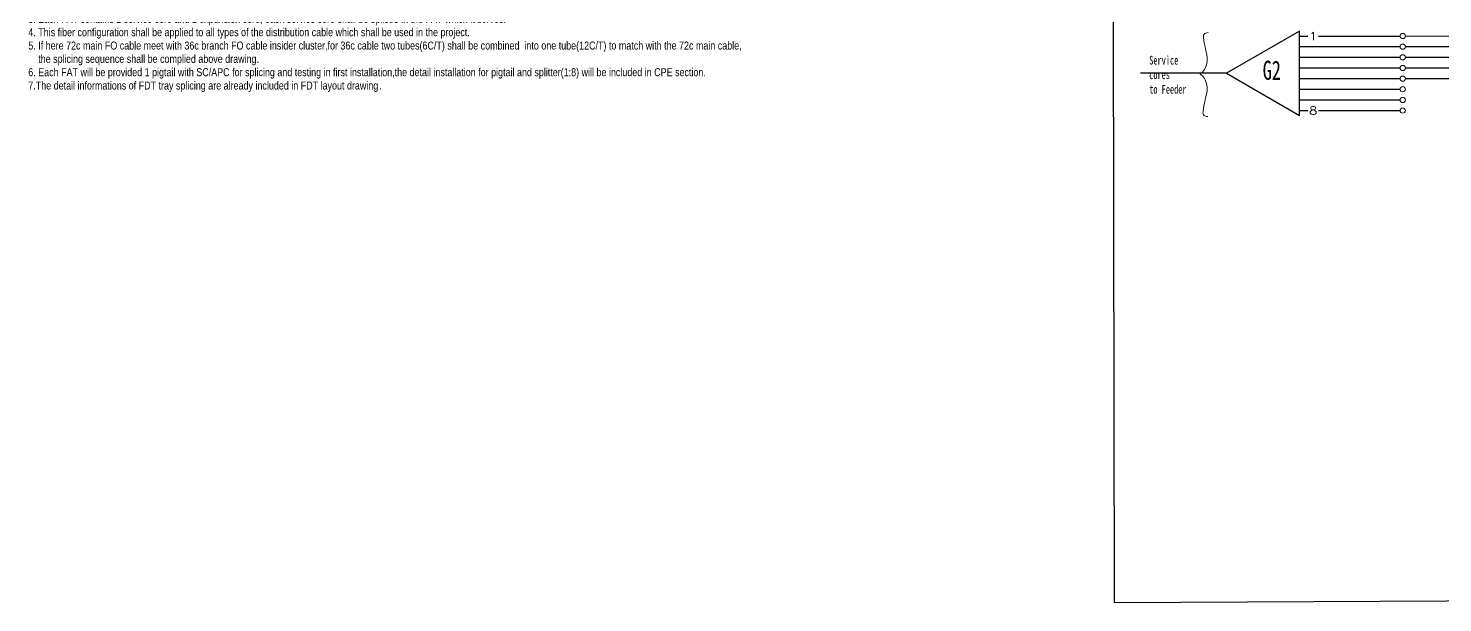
# Model space of a CAD drawing. Header units: metres. Extents: x 13679654 to 13688052, y 67972 to 70803.
# Drawn here: x 13684557.2 to 13684875, y 69802.1 to 69931.3 of the extents above; entities that cross this region are included whole.
import ezdxf
from ezdxf.enums import TextEntityAlignment as Align

# ---------------------------------------------------------------- set-up
doc = ezdxf.new("R2010")
doc.units = ezdxf.units.M
doc.header["$MEASUREMENT"] = 0
for name, color, linetype in [('FDT SP', 7, 'Continuous'), ('lcp1_f1', 50, 'Continuous'), ('Regular LCP ID', 7, 'Continuous')]:
    doc.layers.add(name, color=color, linetype=linetype)
doc.layers.add('Service Core', color=7, linetype='Continuous', lineweight=13)
doc.styles.add('FS', font='SimSun.ttf', dxfattribs={"width": 0.7})
doc.styles.add('Mark', font='arial.ttf', dxfattribs={"width": 0.8, "height": 2.5})
doc.styles.add('ROMANS', font='romans.shx', dxfattribs={"width": 1.2})

msp = doc.modelspace()

# ---------------------------------------------------------------- linework, layer by layer
at = {"color": 1, "lineweight": 5}
msp.add_open_spline([(13684822.32, 69930.33), (13684821.93, 69930.27), (13684821.17, 69930.14), (13684821.44, 69926.5), (13684822.92, 69924.09), (13684821.08, 69921.41), (13684820.53, 69921.12), (13684820.42, 69921.06), (13684820.53, 69921), (13684821.08, 69920.71), (13684822.93, 69917.71), (13684821.33, 69915.48), (13684821.07, 69911.64), (13684821.83, 69911.52), (13684822.22, 69911.46)], degree=3, knots=[0, 0, 0, 0, 2.157107, 4.219713, 20.733901, 23.794511, 24.620854, 24.620854, 24.620854, 25.447198, 28.507808, 45.021996, 47.084602, 49.241709, 49.241709, 49.241709, 49.241709], dxfattribs=at)
at = {"layer": 'FDT SP'}
msp.add_line((13684826.43, 69921.19), (13684807.08, 69921.19), dxfattribs=at)
at = {"layer": 'FDT SP', "color": 7, "linetype": 'Continuous'}
msp.add_lwpolyline([(13684826.43, 69921.19), (13684842.82, 69911.73), (13684842.82, 69930.66)], close=True, dxfattribs=at)
at = {"layer": 'FDT SP'}
for points in [[(13684842.82, 69929.57), (13684844.72, 69929.57)], [(13684847.05, 69929.57), (13684865.43, 69929.57)], [(13684842.82, 69927.18), (13684865.43, 69927.18)], [(13684866.6, 69927.18), (13684885.47, 69927.18), (13684885.47, 69875.81)], [(13684842.82, 69924.78), (13684865.43, 69924.78)], [(13684866.6, 69924.78), (13684883.07, 69924.78), (13684883.07, 69873.42)], [(13684842.82, 69922.39), (13684865.43, 69922.39)], [(13684842.82, 69919.99), (13684865.43, 69919.99)], [(13684866.6, 69922.39), (13684880.68, 69922.39), (13684880.68, 69871.02)], [(13684866.6, 69919.99), (13684878.28, 69919.99), (13684878.28, 69868.63)], [(13684842.82, 69917.6), (13684865.43, 69917.6)], [(13684842.82, 69915.2), (13684865.43, 69915.2)], [(13684842.82, 69912.81), (13684844.72, 69912.81)], [(13684847.05, 69912.81), (13684865.43, 69912.81)]]:
    msp.add_lwpolyline(points, dxfattribs=at)
at = {"layer": 'lcp1_f1', "color": 3, "ltscale": 8}
msp.add_lwpolyline([(13684800.88, 70020.64), (13684890.43, 70020.64), (13684890.79, 69802.59), (13684801.24, 69802.15)], close=True, dxfattribs=at)
at = {"layer": 'Service Core'}
msp.add_line((13684866.6, 69929.57), (13685033.5, 69929.57), dxfattribs=at)
for centre in [(13684866.01, 69929.57), (13684866.01, 69927.18), (13684866.01, 69924.78), (13684866.01, 69922.39), (13684866.01, 69919.99), (13684866.01, 69917.6), (13684866.01, 69915.2), (13684866.01, 69912.81)]:
    msp.add_circle(centre, 0.586, dxfattribs=at)

# ---------------------------------------------------------------- texts
at = {"layer": 'FDT SP', "linetype": 'Continuous', "style": 'ROMANS', "width": 1.2}
for s, p in [('1', (13684845.89, 69929.57)), ('8', (13684845.89, 69912.81))]:
    msp.add_text(s, height=1.8, dxfattribs=at).set_placement(p, align=Align.MIDDLE)
at = {"layer": 'FDT SP', "color": 7, "linetype": 'Continuous', "style": 'FS', "width": 0.7}
msp.add_text('G2', height=4.309, dxfattribs=at).set_placement((13684836.59, 69919.72), align=Align.CENTER)
at = {"layer": 'Regular LCP ID', "insert": (13684557.21, 69943.32), "char_height": 1.79821, "width": 223.7061, "attachment_point": 1, "style": 'Mark'}
msp.add_mtext('{\\LNotes:}  \\P\\pxi-1,l1;1. Each Tube in the distribution cable shall contain 2 monitoring cores,it shall go through the whole link in this tube until the last  FAT which it  monitor.such fiber shall be directly spliced to the feeder cable. \\P2. Such 2 monitoring cores shall be interconnected at the last FAT which it monitors.  \\P3. Each FAT contains 1 service core and 1 expansion core, each service core shall be spliced in the FAT which it serves. \\P4. This fiber configuration shall be applied to all types of the distribution cable which shall be used in the project. \\P5. If here 72c main FO cable meet with 36c branch FO cable insider cluster,for 36c cable two tubes(6C/T) shall be combined  into one tube(12C/T) to match with the 72c main cable,\\P    the splicing sequence shall be complied above drawing.\\P6. Each FAT will be provided 1 pigtail with SC/APC for splicing and testing in first installation,the detail installation for pigtail and splitter(1:8) will be included in CPE section.\\P7.The detail informations of FDT tray splicing are already included in FDT layout drawing{\\fSimSun|b0|i0|c134|p2;.} ', dxfattribs=at)
at = {"layer": 'Service Core', "insert": (13684809.05, 69925.11), "char_height": 1.9584, "width": 17.386, "attachment_point": 1, "style": 'FS'}
msp.add_mtext('{\\fSimSun|b0|i0|c134|p2;Service}\\P{\\fSimSun|b0|i0|c134|p2;cores\\Pto Feeder}', dxfattribs=at)

doc.saveas('drawing.dxf')
